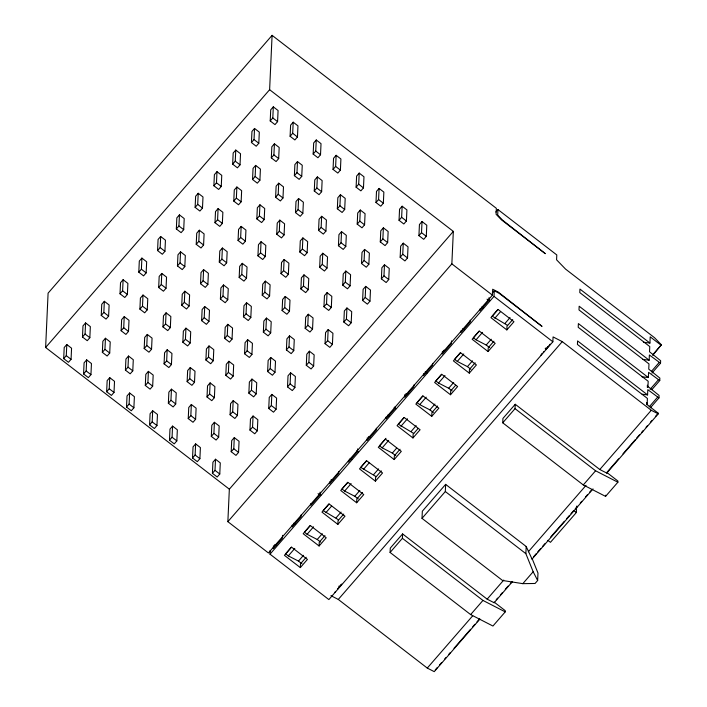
<?xml version="1.0" encoding="UTF-8"?>
<svg xmlns="http://www.w3.org/2000/svg" width="707" height="707" viewBox="0 0 707 707"><rect width="100%" height="100%" fill="white"/><g stroke="black" fill="none" stroke-linecap="round" stroke-linejoin="round"><path stroke-width="1.06" d="M492.319 293.034L494.255 290.798L499.133 293.299L542.03 326.387L498.258 292.079L492.682 289.225L492.417 295.155L268.421 552.954L227.866 521.669L229.342 489.182L45.628 347.49L48.094 293.149L272.089 35.35L496.358 208.326L496.084 214.256L501.537 219.895L545.336 253.68L502.456 220.071L497.693 215.14L497.949 209.555L556.798 254.944L556.577 259.805L565.565 269.102L654.567 337.743L661.372 344.795L652.729 355.338M63.701 358.617L64.204 347.508L66.794 344.53L71.566 348.215L71.062 359.315L68.473 362.293L63.701 358.617L66.29 355.639L66.794 344.53M82.48 337.009L82.984 325.9L85.574 322.922L90.346 326.607L89.842 337.707L87.253 340.686L82.48 337.009L85.07 334.031L85.574 322.922M83.585 373.95L84.089 362.85L86.678 359.863L91.45 363.548L90.947 374.648L88.357 377.635L83.585 373.95L86.174 370.972L86.678 359.863M101.251 315.402L101.755 304.293L104.344 301.315L109.117 305L108.613 316.1L106.023 319.087L101.251 315.402L103.841 312.423L104.344 301.315M102.356 352.342L102.86 341.242L105.449 338.255L110.221 341.941L109.718 353.04L107.128 356.028L102.356 352.342L104.945 349.364L105.449 338.255M106.651 391.74L107.155 380.631L109.744 377.653L114.516 381.338L114.013 392.438L111.423 395.416L106.651 391.74L109.24 388.762L109.744 377.653M120.022 293.794L120.526 282.694L123.115 279.707L127.887 283.392L127.384 294.492L124.794 297.479L120.022 293.794L122.611 290.816L123.115 279.707M121.136 330.735L121.639 319.635L124.229 316.648L129.001 320.333L128.497 331.442L125.908 334.42L121.136 330.735L123.725 327.756L124.229 316.648M125.422 370.132L125.926 359.023L128.515 356.045L133.287 359.73L132.783 370.83L130.194 373.809L125.422 370.132L128.011 367.154L128.515 356.045M126.526 407.073L127.03 395.973L129.62 392.986L134.392 396.671L133.888 407.771L131.299 410.758L126.526 407.073L129.116 404.095L129.62 392.986M138.802 272.186L139.306 261.086L141.895 258.099L146.667 261.784L146.163 272.884L143.574 275.871L138.802 272.186L141.391 269.208L141.895 258.099M139.906 309.127L140.41 298.027L143 295.049L147.772 298.725L147.268 309.834L144.679 312.812L139.906 309.127L142.496 306.149L143 295.049M144.193 348.524L144.696 337.416L147.286 334.438L152.058 338.123L151.554 349.223L148.965 352.21L144.193 348.524L146.782 345.546L147.286 334.438M145.306 385.465L145.81 374.365L148.399 371.378L153.172 375.063L152.668 386.163L150.078 389.15L145.306 385.465L147.896 382.487L148.399 371.378M149.592 424.863L150.096 413.754L152.685 410.776L157.458 414.461L156.954 425.561L154.365 428.539L149.592 424.863L152.182 421.885L152.685 410.776M157.573 250.578L158.076 239.479L160.666 236.492L165.438 240.177L164.934 251.285L162.345 254.264L157.573 250.578L160.162 247.6L160.666 236.492M158.677 287.519L159.181 276.419L161.77 273.441L166.543 277.117L166.039 288.226L163.45 291.204L158.677 287.519L161.267 284.541L161.77 273.441M162.972 326.917L163.476 315.817L166.065 312.83L170.838 316.515L170.334 327.615L167.745 330.602L162.972 326.917L165.562 323.939L166.065 312.83M164.077 363.858L164.581 352.758L167.17 349.771L171.942 353.456L171.439 364.556L168.849 367.543L164.077 363.858L166.666 360.879L167.17 349.771M168.363 403.255L168.867 392.146L171.456 389.168L176.229 392.853L175.725 403.953L173.135 406.932L168.363 403.255L170.953 400.277L171.456 389.168M176.343 228.971L176.847 217.871L179.437 214.893L184.209 218.569L183.705 229.678L181.116 232.656L176.343 228.971L178.933 225.993L179.437 214.893M169.477 440.196L169.98 429.087L172.57 426.109L177.342 429.794L176.838 440.894L174.249 443.881L169.477 440.196L172.066 437.218L172.57 426.109M177.457 265.912L177.961 254.812L180.55 251.833L185.322 255.51L184.819 266.619L182.229 269.597L177.457 265.912L180.046 262.933L180.55 251.833M181.743 305.309L182.247 294.209L184.836 291.222L189.609 294.907L189.105 306.007L186.515 308.994L181.743 305.309L184.333 302.331L184.836 291.222M182.848 342.25L183.352 331.15L185.941 328.163L190.713 331.848L190.21 342.957L187.62 345.935L182.848 342.25L185.437 339.272L185.941 328.163M187.143 381.647L187.647 370.539L190.236 367.56L195.008 371.246L194.505 382.346L191.915 385.333L187.143 381.647L189.732 378.669L190.236 367.56M195.123 207.363L195.627 196.263L198.216 193.285L202.989 196.961L202.485 208.07L199.895 211.048L195.123 207.363L197.713 204.385L198.216 193.285M188.248 418.588L188.751 407.488L191.341 404.501L196.113 408.186L195.609 419.286L193.02 422.273L188.248 418.588L190.837 415.61L191.341 404.501M196.228 244.313L196.732 233.204L199.321 230.226L204.093 233.902L203.589 245.011L201 247.989L196.228 244.313L198.817 241.326L199.321 230.226M192.534 457.986L193.046 446.877L195.636 443.899L200.399 447.584L199.895 458.684L197.306 461.662L192.534 457.986L195.123 455.008L195.636 443.899M200.514 283.701L201.018 272.602L203.607 269.614L208.379 273.3L207.876 284.408L205.286 287.387L200.514 283.701L203.103 280.723L203.607 269.614M201.628 320.642L202.131 309.542L204.721 306.564L209.493 310.24L208.989 321.349L206.4 324.327L201.628 320.642L204.217 317.664L204.721 306.564M205.914 360.04L206.417 348.94L209.007 345.953L213.779 349.638L213.275 360.738L210.686 363.725L205.914 360.04L208.503 357.062L209.007 345.953M213.894 185.764L214.398 174.656L216.987 171.677L221.759 175.354L221.256 186.462L218.666 189.441L213.894 185.764L216.483 182.777L216.987 171.677M207.018 396.981L207.531 385.881L210.12 382.894L214.884 386.579L214.38 397.679L211.791 400.666L207.018 396.981L209.608 394.002L210.12 382.894M214.999 222.705L215.502 211.596L218.092 208.618L222.864 212.294L222.36 223.403L219.771 226.381L214.999 222.705L217.588 219.718L218.092 208.618M211.313 436.378L211.817 425.269L214.407 422.291L219.179 425.976L218.675 437.076L216.086 440.054L211.313 436.378L213.903 433.4L214.407 422.291M219.294 262.094L219.797 250.994L222.387 248.016L227.159 251.692L226.655 262.801L224.066 265.779L219.294 262.094L221.883 259.115L222.387 248.016M212.418 473.319L212.922 462.21L215.511 459.232L220.284 462.917L219.78 474.017L217.19 477.004L212.418 473.319L215.008 470.341L215.511 459.232M220.398 299.034L220.902 287.935L223.492 284.956L228.264 288.633L227.76 299.741L225.171 302.72L220.398 299.034L222.988 296.056L223.492 284.956M224.685 338.432L225.197 327.332L227.787 324.345L232.55 328.03L232.046 339.13L229.457 342.117L224.685 338.432L227.274 335.454L227.787 324.345M232.665 164.157L233.169 153.048L235.758 150.07L240.53 153.746L240.027 164.855L237.437 167.833L232.665 164.157L235.254 161.169L235.758 150.07M225.798 375.373L226.302 364.273L228.891 361.286L233.663 364.971L233.16 376.08L230.57 379.058L225.798 375.373L228.388 372.395L228.891 361.286M233.778 201.097L234.282 189.989L236.872 187.01L241.644 190.687L241.14 201.795L238.551 204.774L233.778 201.097L236.368 198.11L236.872 187.01M230.084 414.77L230.588 403.662L233.177 400.683L237.95 404.369L237.446 415.469L234.857 418.456L230.084 414.77L232.674 411.792L233.177 400.683M238.065 240.486L238.568 229.386L241.158 226.408L245.93 230.084L245.426 241.193L242.837 244.171L238.065 240.486L240.654 237.508L241.158 226.408M231.198 451.711L231.702 440.611L234.291 437.624L239.063 441.309L238.551 452.409L235.961 455.396L231.198 451.711L233.787 448.733L234.291 437.624M239.169 277.436L239.682 266.327L242.271 263.349L247.035 267.025L246.531 278.134L243.942 281.112L239.169 277.436L241.759 274.449L242.271 263.349M243.464 316.824L243.968 305.724L246.557 302.737L251.33 306.423L250.826 317.523L248.237 320.51L243.464 316.824L246.054 313.846L246.557 302.737M251.445 142.549L251.948 131.44L254.538 128.462L259.31 132.138L258.806 143.247L256.217 146.225L251.445 142.549L254.034 139.562L254.538 128.462M244.569 353.765L245.073 342.665L247.662 339.687L252.434 343.363L251.931 354.472L249.341 357.45L244.569 353.765L247.158 350.787L247.662 339.687M252.549 179.49L253.053 168.381L255.642 165.403L260.415 169.079L259.911 180.188L257.321 183.166L252.549 179.49L255.139 176.511L255.642 165.403M248.864 393.163L249.368 382.063L251.957 379.076L256.729 382.761L256.217 393.861L253.627 396.848L248.864 393.163L251.453 390.184L251.957 379.076M256.835 218.887L257.339 207.778L259.937 204.8L264.701 208.477L264.197 219.585L261.608 222.564L256.835 218.887L259.425 215.9L259.937 204.8M249.969 430.103L250.472 419.004L253.062 416.016L257.834 419.702L257.33 430.802L254.741 433.789L249.969 430.103L252.558 427.125L253.062 416.016M257.949 255.828L258.453 244.719L261.042 241.741L265.814 245.417L265.311 256.526L262.721 259.504L257.949 255.828L260.538 252.841L261.042 241.741M45.628 347.49L269.623 89.701L272.089 35.35M262.235 295.217L262.739 284.117L265.328 281.13L270.101 284.815L269.597 295.924L267.007 298.902L262.235 295.217L264.825 292.238L265.328 281.13M270.215 120.941L270.719 109.832L273.309 106.854L278.081 110.531L277.577 121.639L274.988 124.618L270.215 120.941L272.805 117.954L273.309 106.854M263.349 332.157L263.852 321.058L266.442 318.079L271.214 321.756L270.701 332.864L268.112 335.843L263.349 332.157L265.938 329.179L266.442 318.079M271.32 157.882L271.833 146.773L274.422 143.795L279.185 147.471L278.682 158.58L276.092 161.558L271.32 157.882L273.909 154.904L274.422 143.795M267.635 371.555L268.139 360.455L270.728 357.468L275.5 361.153L274.996 372.253L272.407 375.24L267.635 371.555L270.224 368.577L270.728 357.468M275.615 197.28L276.119 186.171L278.708 183.193L283.48 186.869L282.977 197.978L280.387 200.956L275.615 197.28L278.204 194.292L278.708 183.193M268.74 408.496L269.243 397.396L271.833 394.409L276.605 398.094L276.101 409.203L273.512 412.181L268.74 408.496L271.329 405.518L271.833 394.409M276.72 234.22L277.224 223.112L279.813 220.133L284.585 223.81L284.081 234.918L281.492 237.897L276.72 234.22L279.309 231.233L279.813 220.133M281.006 273.609L281.519 262.509L284.108 259.531L288.88 263.207L288.368 274.316L285.778 277.294L281.006 273.609L283.604 270.631L284.108 259.531M618.625 458.843L606.8 472.462L617.936 481.052L617.874 482.227L605.581 496.385L583.284 484.94L502.739 422.813L502.933 418.438L515.235 404.28L599.801 469.51L606.765 473.089L658.235 413.851L651.271 410.281L562.268 341.631L553.077 336.912L552.856 341.773L328.861 599.571L270.012 554.173L270.18 550.453M282.12 310.559L282.623 299.45L285.213 296.472L289.985 300.148L289.481 311.257L286.892 314.235L282.12 310.559L284.709 307.572L285.213 296.472M290.1 136.274L290.604 125.166L293.193 122.187L297.965 125.864L297.461 136.972L294.872 139.951L290.1 136.274L292.689 133.296L293.193 122.187M273.459 545.777L273.335 548.508L282.402 538.08L282.526 535.34M286.406 349.947L286.909 338.847L289.499 335.86L294.271 339.546L293.767 350.645L291.178 353.633L286.406 349.947L288.995 346.969L289.499 335.86M294.386 175.672L294.89 164.563L297.479 161.585L302.251 165.261L301.748 176.37L299.158 179.348L294.386 175.672L296.975 172.685L297.479 161.585M287.519 386.888L288.023 375.788L290.612 372.81L295.385 376.486L294.881 387.595L292.291 390.573L287.519 386.888L290.109 383.91L290.612 372.81M295.499 212.613L296.003 201.504L298.593 198.526L303.365 202.202L302.852 213.311L300.263 216.289L295.499 212.613L298.089 209.634L298.593 198.526M299.786 252.001L300.289 240.901L302.879 237.923L307.651 241.6L307.147 252.708L304.558 255.687L299.786 252.001L302.375 249.023L302.879 237.923M300.89 288.951L301.394 277.842L303.983 274.864L308.756 278.54L308.252 289.649L305.663 292.627L300.89 288.951L303.48 285.964L303.983 274.864M292.194 525.08L292.115 526.901L301.173 516.472L301.262 514.652M305.185 328.34L305.689 317.24L308.279 314.253L313.051 317.938L312.547 329.047L309.949 332.025L305.185 328.34L307.775 325.361L308.279 314.253M313.157 154.064L313.669 142.955L316.259 139.977L321.022 143.654L320.518 154.762L317.929 157.741L313.157 154.064L315.746 151.077L316.259 139.977M306.29 365.28L306.794 354.18L309.383 351.202L314.155 354.879L313.652 365.987L311.062 368.966L306.29 365.28L308.879 362.302L309.383 351.202M314.27 191.005L314.774 179.896L317.363 176.918L322.136 180.594L321.632 191.703L319.043 194.681L314.27 191.005L316.86 188.027L317.363 176.918M300.325 567.597L307.439 559.405L291.54 547.138L284.417 555.331L300.325 567.597L300.493 563.832L306.193 557.275M318.557 230.402L319.06 219.294L321.65 216.315L326.422 219.992L325.918 231.101L323.329 234.079L318.557 230.402L321.146 227.415L321.65 216.315M319.67 267.343L320.174 256.234L322.763 253.256L327.535 256.933L327.032 268.041L324.442 271.02L319.67 267.343L322.259 264.356L322.763 253.256M310.965 503.472L310.886 505.293L319.953 494.865L320.077 492.134M323.956 306.732L324.46 295.632L327.049 292.654L331.822 296.33L331.318 307.439L328.728 310.417L323.956 306.732L326.546 303.754L327.049 292.654M325.061 343.682L325.565 332.573L328.154 329.595L332.926 333.271L332.423 344.38L329.833 347.358L325.061 343.682L327.65 340.694L328.154 329.595M333.041 169.397L333.545 158.288L336.134 155.31L340.907 158.987L340.403 170.095L337.813 173.074L333.041 169.397L335.631 166.419L336.134 155.31M319.096 545.99L326.219 537.797L310.311 525.531L303.188 533.723L319.096 545.99L319.264 542.225L324.964 535.667M337.336 208.795L337.84 197.686L340.429 194.708L345.202 198.384L344.689 209.493L342.1 212.471L337.336 208.795L339.926 205.808L340.429 194.708M338.441 245.736L338.945 234.627L341.534 231.649L346.306 235.325L345.803 246.434L343.213 249.412L338.441 245.736L341.03 242.748L341.534 231.649M329.745 481.865L329.656 483.685L338.724 473.257L338.803 471.436M342.727 285.124L343.231 274.024L345.82 271.046L350.592 274.723L350.089 285.831L347.499 288.81L342.727 285.124L345.316 282.146L345.82 271.046M343.841 322.074L344.344 310.965L346.934 307.987L351.706 311.663L351.202 322.772L348.613 325.75L343.841 322.074L346.43 319.087L346.934 307.987M337.866 524.382L344.989 516.19L329.082 503.923L321.968 512.115L337.866 524.382L338.043 520.617L343.735 514.06M356.107 187.187L356.611 176.078L359.2 173.1L363.972 176.777L363.469 187.885L360.879 190.863L356.107 187.187L358.696 184.2L359.2 173.1M357.212 224.128L357.715 213.019L360.305 210.041L365.077 213.717L364.573 224.826L361.984 227.804L357.212 224.128L359.801 221.15L360.305 210.041M348.516 460.257L348.436 462.078L357.495 451.649L357.618 448.918M361.507 263.525L362.011 252.417L364.6 249.438L369.372 253.115L368.868 264.224L366.279 267.202L361.507 263.525L364.096 260.538L364.6 249.438M362.611 300.466L363.115 289.357L365.705 286.379L370.477 290.056L369.973 301.164L367.384 304.143L362.611 300.466L365.201 297.479L365.705 286.379M356.646 502.774L363.769 494.582L347.862 482.315L340.739 490.508L356.646 502.774L356.814 499.009L362.514 492.452M375.991 202.52L376.495 191.411L379.085 188.433L383.857 192.11L383.353 203.218L380.764 206.197L375.991 202.52L378.581 199.542L379.085 188.433M367.331 437.739L367.207 440.47L376.274 430.042L376.354 428.221M380.278 241.918L380.781 230.809L383.371 227.831L388.143 231.507L387.639 242.616L385.05 245.594L380.278 241.918L382.867 238.931L383.371 227.831M381.382 278.858L381.886 267.75L384.475 264.772L389.248 268.448L388.744 279.557L386.155 282.535L381.382 278.858L383.972 275.871L384.475 264.772M375.417 481.175L382.54 472.974L366.633 460.708L359.51 468.9L375.417 481.175L375.585 477.402L381.285 470.853M386.066 417.042L385.978 418.862L395.045 408.434L395.125 406.613M399.048 220.31L399.552 209.201L402.142 206.223L406.914 209.899L406.41 221.008L403.821 223.986L399.048 220.31L401.638 217.323L402.142 206.223M400.162 257.251L400.666 246.142L403.255 243.164L408.027 246.84L407.524 257.949L404.934 260.927L400.162 257.251L402.751 254.273L403.255 243.164M394.188 459.568L401.311 451.366L385.403 439.1L378.289 447.292L394.188 459.568L394.365 455.803L400.056 449.245M494.122 602.735L494.158 602.108L505.284 610.698L505.231 611.873L492.938 626.031L470.641 614.586L390.087 552.459L390.291 548.084L402.592 533.926L487.158 599.156L494.122 602.735L512.602 581.463M404.881 394.524L404.757 397.254L413.816 386.826L413.904 385.006M390.087 552.459L402.389 538.301L402.592 533.926M418.933 235.643L419.437 224.534L422.026 221.556L426.798 225.233L426.294 236.341L423.705 239.32L418.933 235.643L421.522 232.665L422.026 221.556M412.968 437.96L420.091 429.759L404.183 417.492L397.06 425.694L412.968 437.96L413.135 434.195L418.12 428.451M423.608 373.826L423.528 375.656L432.596 365.219L432.675 363.398M532.053 559.078L532.079 558.459L537.983 573.068L537.647 580.491L535.058 583.478L522.809 583.655L502.562 580.482L422.008 518.355L422.335 511.205L445.64 484.383L526.194 546.511L532.053 559.078L593.032 488.899M431.738 416.352L438.861 408.151L422.954 395.885L415.831 404.086L431.738 416.352L431.906 412.588L437.606 406.03M442.423 351.308L442.299 354.048L451.366 343.611L451.49 340.88M227.866 521.669L451.853 263.87L453.328 231.392L269.623 89.701M422.008 518.355L445.313 491.533L445.64 484.383M450.509 394.745L457.632 386.543L441.734 374.277L434.611 382.478L450.509 394.745L450.686 390.98L455.67 385.244M461.158 330.62L461.079 332.44L470.137 322.003L470.226 320.183M469.289 373.137L476.412 364.936L460.504 352.669L453.381 360.87L469.289 373.137L469.457 369.372L475.157 362.815M479.929 309.012L479.85 310.833L488.917 300.395L489.041 297.665M488.06 351.529L495.183 343.337L479.275 331.062L472.152 339.263L488.06 351.529L488.237 347.764L493.928 341.207M270.012 554.173L494.007 296.383L494.255 290.798M506.839 329.922L513.954 321.729L498.055 309.454L490.932 317.655L506.839 329.922L507.007 326.157L512.708 319.599M502.739 422.813L515.032 408.655L515.235 404.28M537.647 580.491L533.166 571.733L525.867 553.661L526.194 546.511M542.207 353.314L540.802 355.285M547.872 540.342L550.453 542.331L576.346 512.531L576.638 506.124M605.581 496.385L605.634 495.209M606.765 473.089L606.8 472.462M646.534 404.669L646.631 402.53L647.091 404.554M647.329 387.321L647.418 385.182L647.877 387.197M642.133 394.232L647.577 394.904L647.806 389.69L658.959 397.926L650.343 407.842M641.841 376.751L648.363 377.556L648.593 372.333L659.746 380.569L651.845 389.663M642.628 359.395L649.15 360.199L649.388 354.985L660.532 363.221L651.916 373.137M643.405 342.25L649.927 343.054L650.21 336.832L661.345 345.414M658.235 413.851L658.261 413.233L647.126 404.643L647.409 398.421L577.425 344.442L577.584 340.924L647.577 394.904M658.959 397.926L659.074 395.425L647.957 386.49L648.195 381.276L578.211 327.297L578.379 323.576L648.363 377.556M659.746 380.569L659.861 378.077L648.743 369.142L648.982 363.919L578.998 309.94L579.166 306.219L649.15 360.199M660.532 363.221L660.647 360.72L649.53 351.786L649.768 346.571L579.784 292.592L579.943 289.075L649.927 343.054M337.654 588.878L337.805 588.348M546.264 348.436L545.963 349.338L545.177 348.728M545.963 349.338L546.785 348.259M341.711 584.07L338.998 587.473M549.754 344.848L550.161 344.159M341.039 584.769L339.015 587.102M549.48 345.228L546.926 347.879M229.342 489.182L453.328 231.392M495.784 212.047L497.949 209.555M291.381 547.191L285.628 553.811L288.323 555.888L298.478 561.102L301.942 563.744M310.152 525.584L304.399 532.203L307.094 534.28L317.249 539.494L320.713 542.136M328.932 503.976L323.17 510.595L338.618 519.875M347.703 482.368L341.949 488.988L344.645 491.065L354.799 496.279L358.263 498.921M366.473 460.761L360.72 467.38L376.168 476.659M385.969 438.322L379.491 445.772L382.187 447.849L392.35 453.072L395.805 455.715M404.024 417.545L398.271 424.165L413.719 433.444M422.795 395.938L417.042 402.557L419.737 404.643L429.891 409.857L433.356 412.499M441.575 374.33L435.821 380.949L438.508 383.035L448.671 388.249L452.127 390.891M460.345 352.722L454.592 359.35L457.288 361.427L467.442 366.641L470.906 369.284M479.116 331.115L473.363 337.743L476.058 339.82L486.213 345.034L489.677 347.676M497.896 309.507L492.143 316.135L507.591 325.406M288.323 555.888L294.792 548.438M307.094 534.28L313.563 526.83M325.865 512.672L331.618 506.053M344.645 491.065L351.114 483.615M363.416 469.457L369.169 462.838M382.187 447.849L388.664 440.399M400.966 426.241L407.435 418.791M419.737 404.643L426.215 397.184M438.508 383.035L444.986 375.585M457.288 361.427L463.757 353.977M476.058 339.82L482.536 332.37M494.829 318.212L500.591 311.584M298.478 561.102L303.515 555.304M317.249 539.494L322.286 533.705M336.028 517.886L341.057 512.098M354.799 496.279L359.836 490.49M373.57 474.671L378.607 468.882M392.35 453.072L396.662 448.097M411.12 431.464L416.158 425.667M429.891 409.857L434.929 404.059M448.671 388.249L453.7 382.452M467.442 366.641L472.479 360.844M486.213 345.034L491.25 339.236M504.992 323.426L510.021 317.629M334.818 592.36L335.622 591.423M337.513 589.249L338.185 588.471M543.268 352.44L544.081 351.512M330.92 595.656L338.282 599.43L562.268 341.631M652.791 354.667L661.372 344.795M651.509 371.29L659.145 362.505M650.025 389.442L658.35 379.862M649.238 406.79L657.563 397.21M470.641 614.586L482.943 600.429L505.231 611.873M583.284 484.94L595.586 470.782L617.874 482.227M338.282 599.43L427.275 668.071L472.7 615.797M487.158 599.156L503.746 580.067M528.323 551.778L586.059 485.329M599.801 469.51L651.271 410.281M435.238 669.918L437.386 667.435M439.542 664.96L441.698 662.477M444.57 659.171L446.002 657.519M448.874 654.214L450.315 652.561M454.009 648.31L470.526 629.301M472.78 626.702L474.874 624.29M476.969 621.886L479.761 618.669M496.243 599.704L497.631 598.104M500.415 594.896L502.509 592.493M505.293 589.293L508.077 586.085M510.33 583.487L511.78 581.817M533.502 556.816L536.357 553.537M537.78 551.893L540.634 548.614M542.773 546.158L544.911 543.692M550.753 536.966L564.398 521.262M566.652 518.664L569.524 515.359M570.964 513.706L573.837 510.401M575.268 508.748L577.425 506.274M580.297 502.969L581.728 501.307M585.431 497.056L587.517 494.653M589.611 492.24L591.008 490.631M622.973 453.841L635.178 439.798M636.618 438.146L639.49 434.84M641.753 432.242L643.184 430.581M646.057 427.275L647.497 425.623M650.369 422.318L651.801 420.665M655.389 416.538L658.261 413.233M479.664 619.376L434.239 671.65L427.275 668.071M522.809 583.655L533.166 571.733M547.474 347.19L548.137 346.563M443.492 350.389L445.534 350.354M405.942 393.596L407.983 393.569M368.391 436.811L370.433 436.785M330.841 480.026L332.882 480M274.519 544.85L276.561 544.823M487.017 299.194L489.845 300.652M481.485 307.13L483.376 308.102M462.714 328.737L464.596 329.709M425.163 371.953L427.055 372.925M394.091 407.718L395.973 408.69M387.613 415.168L389.504 416.14M356.54 450.933L358.431 451.906M350.071 458.383L351.953 459.356M318.053 493.663L320.881 495.112M293.75 523.207L295.632 524.17M272.805 117.954L277.577 121.639M292.689 133.296L297.461 136.972M315.746 151.077L320.518 154.762M335.631 166.419L340.403 170.095M358.696 184.2L363.469 187.885M378.581 199.542L383.353 203.218M401.638 217.323L406.41 221.008M421.522 232.665L426.294 236.341M451.853 263.87L492.417 295.155M494.007 296.383L552.856 341.773M545.848 347.95L546.644 348.56M254.034 139.562L258.806 143.247M273.909 154.904L278.682 158.58M296.975 172.685L301.748 176.37M316.86 188.027L321.632 191.703M339.926 205.808L344.689 209.493M359.801 221.15L364.573 224.826M382.867 238.931L387.639 242.616M402.751 254.273L407.524 257.949M235.254 161.169L240.027 164.855M255.139 176.511L259.911 180.188M278.204 194.292L282.977 197.978M298.089 209.634L302.852 213.311M321.146 227.415L325.918 231.101M341.03 242.748L345.803 246.434M364.096 260.538L368.868 264.224M383.972 275.871L388.744 279.557M515.032 408.655L595.586 470.782M216.483 182.777L221.256 186.462M236.368 198.11L241.14 201.795M259.425 215.9L264.197 219.585M279.309 231.233L284.081 234.918M302.375 249.023L307.147 252.708M322.259 264.356L327.032 268.041M345.316 282.146L350.089 285.831M365.201 297.479L369.973 301.164M197.713 204.385L202.485 208.07M217.588 219.718L222.36 223.403M240.654 237.508L245.426 241.193M260.538 252.841L265.311 256.526M283.604 270.631L288.368 274.316M303.48 285.964L308.252 289.649M326.546 303.754L331.318 307.439M346.43 319.087L351.202 322.772M573.766 510.542L576.346 512.531M178.933 225.993L183.705 229.678M198.817 241.326L203.589 245.011M221.883 259.115L226.655 262.801M241.759 274.449L246.531 278.134M264.825 292.238L269.597 295.924M284.709 307.572L289.481 311.257M307.775 325.361L312.547 329.047M327.65 340.694L332.423 344.38M160.162 247.6L164.934 251.285M180.046 262.933L184.819 266.619M203.103 280.723L207.876 284.408M222.988 296.056L227.76 299.741M246.054 313.846L250.826 317.523M265.938 329.179L270.701 332.864M288.995 346.969L293.767 350.645M308.879 362.302L313.652 365.987M445.313 491.533L525.867 553.661M141.391 269.208L146.163 272.884M161.267 284.541L166.039 288.226M184.333 302.331L189.105 306.007M204.217 317.664L208.989 321.349M227.274 335.454L232.046 339.13M247.158 350.787L251.931 354.472M270.224 368.577L274.996 372.253M290.109 383.91L294.881 387.595M122.611 290.816L127.384 294.492M142.496 306.149L147.268 309.834M165.562 323.939L170.334 327.615M185.437 339.272L190.21 342.957M208.503 357.062L213.275 360.738M228.388 372.395L233.16 376.08M251.453 390.184L256.217 393.861M271.329 405.518L276.101 409.203M402.389 538.301L482.943 600.429M103.841 312.423L108.613 316.1M123.725 327.756L128.497 331.442M146.782 345.546L151.554 349.223M166.666 360.879L171.439 364.556M189.732 378.669L194.505 382.346M209.608 394.002L214.38 397.679M232.674 411.792L237.446 415.469M252.558 427.125L257.33 430.802M85.07 334.031L89.842 337.707M104.945 349.364L109.718 353.04M128.011 367.154L132.783 370.83M147.896 382.487L152.668 386.163M170.953 400.277L175.725 403.953M190.837 415.61L195.609 419.286M213.903 433.4L218.675 437.076M233.787 448.733L238.551 452.409M66.29 355.639L71.062 359.315M86.174 370.972L90.947 374.648M109.24 388.762L114.013 392.438M129.116 404.095L133.888 407.771M152.182 421.885L156.954 425.561M172.066 437.218L176.838 440.894M195.123 455.008L199.895 458.684M215.008 470.341L219.78 474.017M338.874 586.156L339.669 586.766"/></g></svg>
